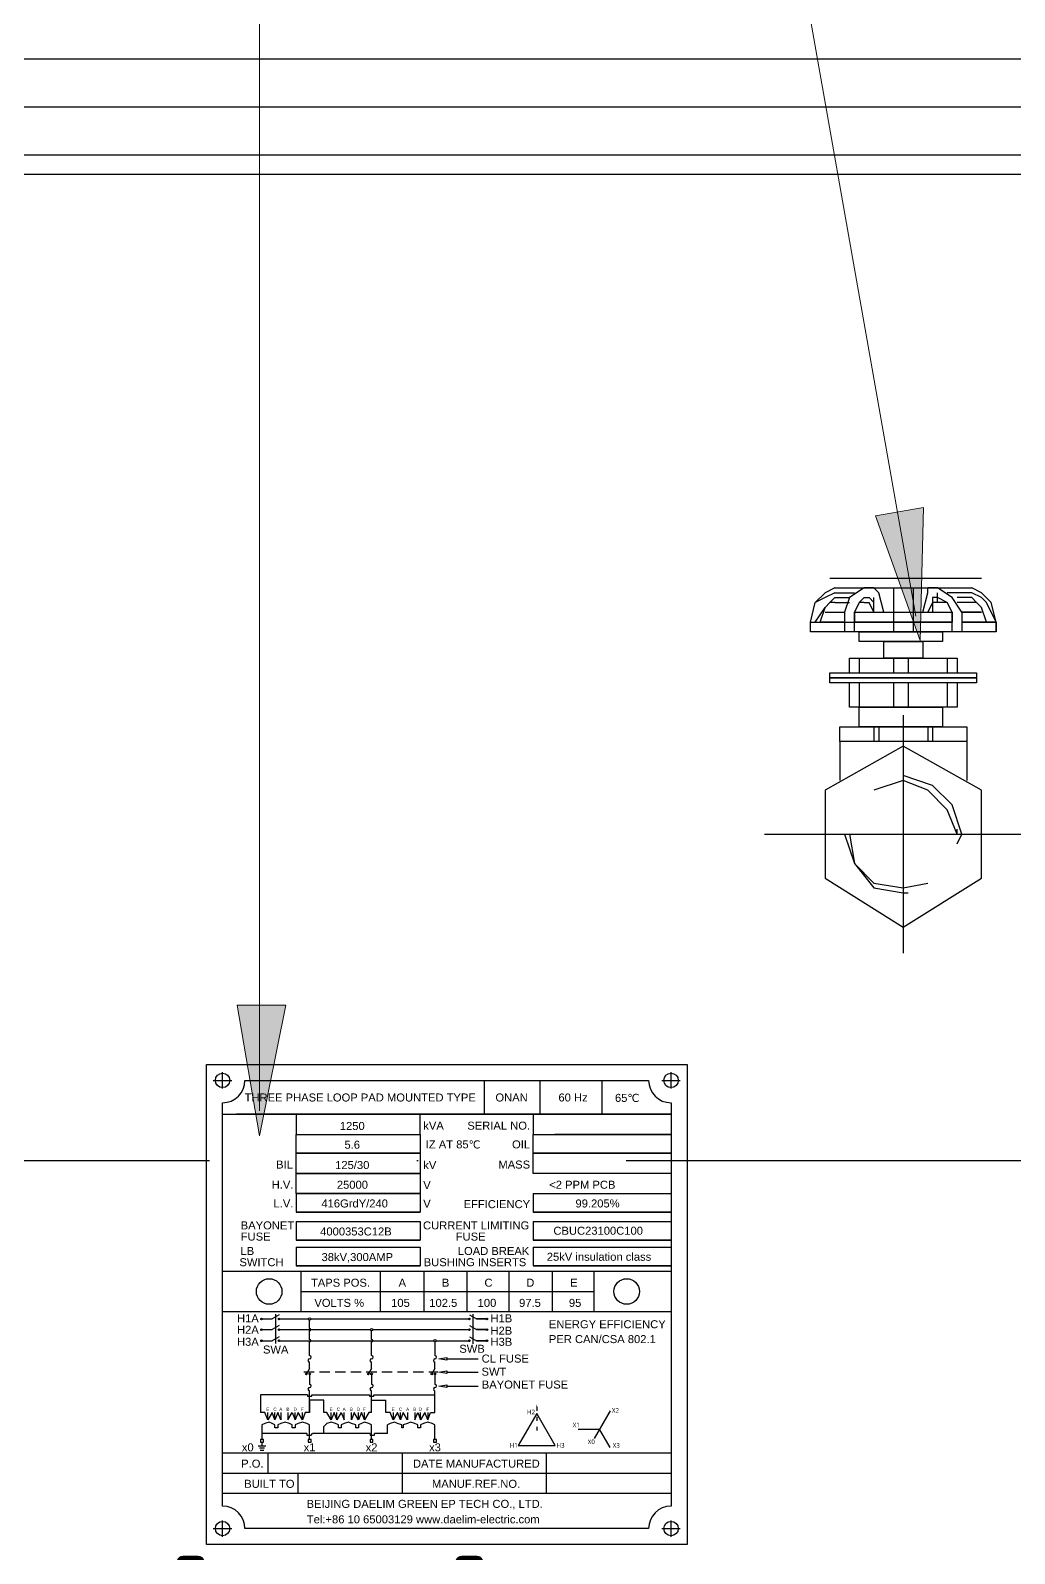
# Model space of a CAD drawing. Header units: millimetres. Extents: x 248233 to 259628, y -181361 to -174035.
# Drawn here: x 250926.1 to 251233.3, y -175705.4 to -175229.6 of the extents above; entities that cross this region are included whole.
import ezdxf
from ezdxf.enums import TextEntityAlignment as Align

# ---------------------------------------------------------------- set-up
doc = ezdxf.new("R2010")
doc.units = ezdxf.units.MM
doc.header["$LTSCALE"] = 13
for name, pattern in [('ACAD_ISO03W100', [1.18, 0.47, -0.71]), ('CENTER', [50.8, 31.75, -6.35, 6.35, -6.35]), ('CENTERX2', [101.6, 63.5, -12.7, 12.7, -12.7]), ('DASHDOT', [1, 0.5, -0.25, 0, -0.25]), ('DASHED', [0.75, 0.5, -0.25])]:
    doc.linetypes.add(name, pattern=pattern)
for name, color, linetype in [('1', 4, 'Continuous'), ('2', 3, 'Continuous'), ('3中心线层', 1, 'CENTER'), ('4虚线层', 6, 'DASHED'), ('粗实线', 4, 'Continuous')]:
    doc.layers.add(name, color=color, linetype=linetype)
for name, color, linetype, lineweight in [('2细实线', 3, 'Continuous', 20), ('标注、文本', 3, 'Continuous', 25), ('铁心', 3, 'Continuous', 0)]:
    doc.layers.add(name, color=color, linetype=linetype, lineweight=lineweight)
doc.styles.add('Arial_txtstyle_2.50_0_0', font='arial.ttf')
doc.styles.add('Note Text (ANSI)', font='arial.ttf')
doc.styles.get("Standard").update_dxf_attribs({"font": 'gbenor.shx', "bigfont": 'gbcbig.shx'})
doc.styles.add('宋体', font='', dxfattribs={"width": 0.6})
doc.styles.get('宋体').set_extended_font_data('微软雅黑')
doc.dimstyles.new('英寸 1-10', dxfattribs={"dimscale": 14, "dimtxt": 3.5, "dimasz": 2, "dimexe": 1.5, "dimexo": 0.5, "dimgap": 0.5, "dimtad": 1, "dimtoh": 1, "dimdec": 1, "dimdsep": 46, "dimtxsty": 'Standard', "dimcen": 2.5, "dimclrd": 3, "dimclre": 3, "dimclrt": 3, "dimadec": 0, "dimazin": 2, "dimtfac": 1, "dimtdec": 1, "dimtmove": 0, "dimatfit": 2, "dimfxl": 1, "dimarcsym": 0})

# ---------------------------------------------------------------- blocks, each defined once
blk = doc.blocks.new('A$C27D37FBA')
at = {"layer": '1', "color": 1, "linetype": 'CENTERX2', "lineweight": -3, "ltscale": 0.1}
for p, q in [((43.28, 74.34), (43.28, 0)), ((0, 37.17), (86.57, 37.17))]:
    blk.add_line(p, q, dxfattribs=at)
at = {"layer": '粗实线', "lineweight": 30}
for points in [[(21.92, 114.15), (18.86, 112.62), (15.81, 109.57)], [(21.92, 112.62), (18.86, 111.1), (15.81, 109.57)], [(21.92, 111.1), (20.39, 109.57), (18.86, 108.04)], [(21.92, 109.57), (20.39, 109.57), (18.86, 108.04)], [(34.13, 114.15), (31.07, 114.15), (26.5, 111.1), (24.97, 106.52)], [(31.07, 111.1), (29.55, 109.57), (28.02, 106.52)], [(31.07, 109.57), (29.55, 109.57), (28.02, 106.52)], [(34.13, 106.52), (34.13, 109.57), (32.6, 111.1)], [(34.13, 106.52), (32.6, 109.57)], [(37.18, 106.52), (35.65, 112.62), (34.13, 114.15)], [(34.13, 109.57), (34.13, 111.1)], [(49.39, 106.52), (50.92, 112.62), (50.92, 114.15)], [(53.97, 111.1), (52.44, 111.1), (52.44, 109.57), (52.44, 106.52)], [(53.97, 109.57), (52.44, 109.57)], [(61.6, 106.52), (58.55, 111.1), (53.97, 114.15)], [(58.55, 106.52), (57.02, 109.57), (53.97, 111.1)], [(58.55, 106.52), (57.02, 109.57), (53.97, 109.57)], [(70.76, 109.57), (67.71, 112.62), (64.65, 114.15)], [(69.23, 109.57), (67.71, 111.1), (64.65, 112.62)], [(67.71, 108.04), (66.18, 109.57), (64.65, 111.1)], [(67.71, 108.04), (66.18, 109.57), (64.65, 109.57)], [(28.02, 100.41), (28.02, 106.52), (28.02, 103.46)], [(58.55, 100.41), (58.55, 106.52), (58.55, 103.46)], [(72.28, 103.46), (72.28, 100.41), (14.28, 100.41), (14.28, 103.46)], [(61.6, 103.46), (72.28, 103.46), (72.28, 100.41), (14.28, 100.41), (14.28, 103.46), (24.97, 103.46)], [(28.02, 103.46), (58.55, 103.46)], [(26.5, 87.54), (26.5, 92.12), (60.07, 92.12), (60.07, 87.54)], [(60.07, 84.49), (60.07, 76.85), (26.5, 76.85), (26.5, 84.49)], [(60.07, 37.17), (57.02, 44.8), (50.92, 50.91), (43.28, 53.96), (34.13, 50.91)], [(60.07, 34.12), (61.6, 37.17), (58.55, 46.33), (52.44, 52.43), (43.28, 55.49)], [(60.07, 37.17), (60.07, 38.7)], [(24.97, 37.17), (28.02, 28.01), (34.13, 20.38), (43.28, 18.85), (44.81, 18.85)], [(26.5, 37.17), (28.02, 28.01), (34.13, 21.91), (43.28, 20.38), (50.92, 21.91)]]:
    blk.add_lwpolyline(points, dxfattribs=at)
for points in [[(55.5, 100.41), (55.5, 97.36), (29.55, 97.36), (29.55, 100.41)], [(49.39, 97.36), (49.39, 92.12), (37.18, 92.12), (37.18, 97.36)], [(66.18, 87.54), (66.18, 86.01), (20.39, 86.01), (20.39, 87.54)], [(66.18, 86.01), (66.18, 84.49), (20.39, 84.49), (20.39, 86.01)], [(55.5, 76.85), (55.5, 70.75), (29.55, 70.75), (29.55, 76.85)], [(63.13, 70.75), (63.13, 66.17), (23.44, 66.17), (23.44, 70.75)], [(18.86, 50.91), (18.86, 23.43), (43.28, 8.17), (67.71, 23.43), (67.71, 50.91), (43.28, 64.64)]]:
    blk.add_lwpolyline(points, close=True, dxfattribs=at)
for points in [[(20.39, 117.2), (20.39, 117.2), (67.71, 117.2), (67.71, 117.2)], [(14.28, 103.46), (14.28, 103.46), (15.81, 109.57), (15.81, 109.57)], [(14.28, 103.46), (14.28, 103.46), (15.81, 109.57), (15.81, 109.57)], [(21.92, 114.15), (21.92, 114.15), (64.65, 114.15), (64.65, 114.15)], [(21.92, 112.62), (21.92, 112.62), (28.02, 112.62), (28.02, 112.62)], [(21.92, 111.1), (21.92, 111.1), (26.5, 111.1), (26.5, 111.1)], [(21.92, 109.57), (21.92, 109.57), (26.5, 109.57), (26.5, 109.57)], [(31.07, 111.1), (31.07, 111.1), (32.6, 111.1), (32.6, 111.1)], [(31.07, 109.57), (31.07, 109.57), (32.6, 109.57), (32.6, 109.57)], [(40.23, 114.15), (40.23, 114.15), (40.23, 100.41), (40.23, 100.41)], [(46.34, 114.15), (46.34, 114.15), (46.34, 100.41), (46.34, 100.41)], [(53.97, 114.15), (53.97, 114.15), (50.92, 114.15), (50.92, 114.15)], [(50.92, 112.62), (50.92, 112.62), (50.92, 114.15), (50.92, 114.15)], [(52.44, 109.57), (52.44, 109.57), (50.92, 106.52), (50.92, 106.52)], [(53.97, 111.1), (53.97, 111.1), (53.97, 112.62), (53.97, 112.62)], [(53.97, 109.57), (53.97, 109.57), (53.97, 111.1), (53.97, 111.1)], [(64.65, 112.62), (64.65, 112.62), (57.02, 112.62), (57.02, 112.62)], [(64.65, 111.1), (64.65, 111.1), (60.07, 111.1), (60.07, 111.1)], [(64.65, 109.57), (64.65, 109.57), (60.07, 109.57), (60.07, 109.57)], [(72.28, 103.46), (72.28, 103.46), (69.23, 109.57), (69.23, 109.57)], [(72.28, 103.46), (72.28, 103.46), (70.76, 109.57), (70.76, 109.57)], [(15.81, 103.46), (15.81, 103.46), (18.86, 108.04), (18.86, 108.04)], [(17.34, 103.46), (17.34, 103.46), (18.86, 108.04), (18.86, 108.04)], [(18.86, 106.52), (18.86, 106.52), (24.97, 106.52), (24.97, 106.52)], [(24.97, 106.52), (24.97, 106.52), (24.97, 100.41), (24.97, 100.41)], [(28.02, 106.52), (28.02, 106.52), (58.55, 106.52), (58.55, 106.52)], [(61.6, 106.52), (61.6, 106.52), (67.71, 106.52), (67.71, 106.52)], [(67.71, 106.52), (67.71, 106.52), (61.6, 106.52), (61.6, 106.52)], [(61.6, 106.52), (61.6, 106.52), (61.6, 100.41), (61.6, 100.41)], [(69.23, 103.46), (69.23, 103.46), (67.71, 108.04), (67.71, 108.04)], [(69.23, 103.46), (69.23, 103.46), (67.71, 108.04), (67.71, 108.04)], [(24.97, 103.46), (24.97, 103.46), (17.34, 103.46), (17.34, 103.46)], [(24.97, 103.46), (24.97, 103.46), (28.02, 103.46), (28.02, 103.46)], [(58.55, 103.46), (58.55, 103.46), (28.02, 103.46), (28.02, 103.46)], [(72.28, 103.46), (72.28, 103.46), (61.6, 103.46), (61.6, 103.46)], [(61.6, 103.46), (61.6, 103.46), (69.23, 103.46), (69.23, 103.46)], [(72.28, 100.41), (72.28, 100.41), (72.28, 103.46), (72.28, 103.46)], [(29.55, 92.12), (29.55, 92.12), (29.55, 87.54), (29.55, 87.54)], [(40.23, 92.12), (40.23, 92.12), (40.23, 87.54), (40.23, 87.54)], [(44.81, 92.12), (44.81, 92.12), (44.81, 87.54), (44.81, 87.54)], [(57.02, 92.12), (57.02, 92.12), (57.02, 87.54), (57.02, 87.54)], [(29.55, 84.49), (29.55, 84.49), (29.55, 76.85), (29.55, 76.85)], [(40.23, 84.49), (40.23, 84.49), (40.23, 76.85), (40.23, 76.85)], [(44.81, 84.49), (44.81, 84.49), (44.81, 76.85), (44.81, 76.85)], [(57.02, 84.49), (57.02, 84.49), (57.02, 76.85), (57.02, 76.85)], [(34.13, 70.75), (34.13, 70.75), (34.13, 66.17), (34.13, 66.17)], [(35.65, 70.75), (35.65, 70.75), (35.65, 66.17), (35.65, 66.17)], [(50.92, 70.75), (50.92, 70.75), (50.92, 66.17), (50.92, 66.17)], [(52.44, 70.75), (52.44, 70.75), (52.44, 66.17), (52.44, 66.17)], [(23.44, 66.17), (23.44, 66.17), (23.44, 53.96), (23.44, 53.96)], [(63.13, 66.17), (63.13, 66.17), (63.13, 53.96), (63.13, 53.96)]]:
    blk.add_open_spline(points, degree=3, dxfattribs=at)
blk = doc.blocks.new('A$C4F2351B1')
at = {"layer": '2', "linetype": 'Continuous'}
for p, q in [((102, 122.25), (145, 122.25)), ((102, 115.95), (102, 122.25)), ((145, 115.95), (102, 115.95)), ((102, 109.65), (145, 109.65)), ((27.95, 100.9), (66.65, 100.9)), ((66.65, 100.9), (66.65, 95.05)), ((145, 103.8), (102, 103.8)), ((102, 103.8), (145, 103.8)), ((102, 100.9), (145, 100.9)), ((145, 100.9), (145, 95.05)), ((66.65, 95.05), (27.95, 95.05)), ((27.95, 95.05), (66.65, 95.05)), ((27.95, 92.9), (66.65, 92.9)), ((66.65, 92.9), (66.65, 87.05)), ((145, 95.05), (102, 95.05)), ((102, 95.05), (145, 95.05)), ((102, 92.9), (145, 92.9)), ((66.65, 87.05), (27.95, 87.05)), ((27.95, 87.05), (66.65, 87.05)), ((145, 87.05), (102, 87.05)), ((102, 87.05), (145, 87.05)), ((17.42, 70.48), (20.45, 70.48)), ((17.42, 67.13), (20.45, 67.13)), ((22.88, 70.48), (31.8, 70.48)), ((22.88, 67.13), (51.15, 67.13)), ((32.52, 70.48), (81.81, 70.48)), ((51.87, 67.13), (81.81, 67.13)), ((84.23, 70.48), (87.51, 70.48)), ((87.26, 70.48), (84.23, 70.48)), ((84.23, 67.13), (87.51, 67.13)), ((87.26, 67.13), (84.23, 67.13)), ((17.42, 63.66), (20.45, 63.66)), ((22.88, 63.66), (70.95, 63.66)), ((71.67, 63.66), (81.81, 63.66)), ((84.23, 63.66), (87.51, 63.66)), ((87.26, 63.66), (84.23, 63.66)), ((31.48, 46.77), (31.48, 46.32)), ((31.48, 46.32), (32.83, 46.32)), ((32.83, 46.32), (32.83, 46.77)), ((36.66, 41.26), (36.66, 45.06)), ((50.83, 46.77), (50.83, 46.32)), ((50.83, 46.32), (52.18, 46.32)), ((51.51, 45.06), (56.01, 45.06)), ((52.18, 46.32), (52.18, 46.77)), ((56.01, 41.26), (56.01, 45.06))]:
    blk.add_line(p, q, dxfattribs=at)
at = {"layer": '2'}
for p, q in [((102, 109.65), (102, 103.8)), ((27.95, 100.9), (27.95, 95.05)), ((102, 100.9), (102, 95.05)), ((27.95, 92.9), (27.95, 87.05)), ((102, 92.9), (102, 87.05)), ((22.63, 71.74), (20.45, 70.48)), ((82.06, 71.74), (84.23, 70.48)), ((22.63, 68.39), (20.45, 67.13)), ((82.06, 68.39), (84.23, 67.13)), ((22.63, 64.92), (20.45, 63.66)), ((82.06, 64.92), (84.23, 63.66)), ((32.16, 55.02), (31.28, 53.5)), ((32.16, 53.04), (32.16, 50.04)), ((51.51, 55.02), (50.63, 53.5)), ((51.51, 53.04), (51.51, 50.04)), ((71.31, 55.02), (70.43, 53.5)), ((71.31, 53.04), (71.31, 50.04)), ((31.48, 46.77), (16.86, 46.77)), ((32.83, 46.77), (50.83, 46.77)), ((52.18, 46.77), (71.31, 46.77))]:
    blk.add_line(p, q, dxfattribs=at)
at = {"layer": '2', "color": 3}
for p, q in [((74.98, 58.06), (84.75, 58.06)), ((74.98, 53.88), (84.75, 53.88)), ((74.98, 49.47), (84.75, 49.47))]:
    blk.add_line(p, q, dxfattribs=at)
at = {"layer": '2', "linetype": 'Continuous'}
for points in [[(86.65, 145), (86.65, 134.4)], [(104, 145), (104, 134.4)], [(123.35, 145), (123.35, 134.4)], [(5, 134.4), (145, 134.4), (9.3, 134.4)], [(27.95, 134.4), (27.95, 128.1), (66.65, 128.1), (66.65, 134.4)], [(102, 134.4), (102, 128.1), (145, 128.1)], [(66.65, 122.25), (27.95, 122.25), (27.95, 128.1), (66.65, 128.1), (66.65, 122.25)], [(145, 122.25), (102, 122.25), (102, 128.1), (145, 128.1)], [(108.75, 128.1), (145, 128.1)], [(145, 128.1), (108.75, 128.1)], [(27.95, 115.95), (27.95, 122.25), (66.65, 122.25), (66.65, 115.95), (27.95, 115.95)], [(27.95, 109.65), (27.95, 115.95), (66.65, 115.95), (66.65, 109.65), (27.95, 109.65), (27.95, 103.8)], [(27.95, 109.65), (66.65, 109.65), (66.65, 103.8), (27.95, 103.8)], [(27.95, 103.8), (66.65, 103.8)], [(5, 85.35), (145, 85.35)], [(29.55, 72.75), (29.55, 85.35)], [(54.3, 72.75), (54.3, 85.35)], [(67.8, 85.35), (67.8, 72.75)], [(81.3, 85.35), (81.3, 72.75)], [(94.35, 85.35), (94.35, 72.75)], [(107.85, 85.35), (107.85, 72.75)], [(120.9, 85.35), (120.9, 72.75)], [(29.55, 79.05), (120.9, 79.05)], [(5, 72.75), (145, 72.75)], [(32.16, 67.49), (32.16, 70.12)], [(32.16, 64.02), (32.16, 66.77)], [(51.51, 64.02), (51.51, 66.77)], [(32.16, 59.02), (32.16, 63.3)], [(51.51, 59.02), (51.51, 63.3)], [(71.31, 63.3), (71.31, 59.02)], [(32.16, 55.02), (32.16, 57.02)], [(51.51, 55.02), (51.51, 57.02)], [(71.31, 55.02), (71.31, 57.02)], [(32.16, 41.26), (32.16, 48.04)], [(51.51, 41.26), (51.51, 48.04)], [(71.31, 41.26), (71.31, 48.04)], [(16.86, 46.77), (16.86, 41.26)], [(32.16, 41.26), (32.16, 45.31), (32.16, 41.26)], [(36.66, 45.06), (32.16, 45.06)], [(21.36, 39.01), (20.46, 41.26), (19.11, 39.01), (18.21, 41.26), (16.86, 41.26)], [(21.36, 37.37), (20.46, 37.82), (19.56, 38.27), (18.21, 37.82), (17.31, 37.37)], [(19.11, 39.01), (19.11, 41.26)], [(23.16, 41.26), (23.16, 39.01), (22.26, 41.26), (21.36, 39.01), (21.36, 41.26)], [(26.76, 37.37), (25.86, 37.82), (24.51, 38.27), (23.16, 37.82), (22.26, 37.37)], [(25.41, 41.26), (25.41, 39.01), (26.76, 41.26), (27.66, 39.01), (27.66, 41.26)], [(28.56, 41.26), (27.66, 39.01)], [(32.16, 37.37), (31.26, 37.82), (29.91, 38.27), (28.56, 37.82), (27.66, 37.37)], [(29.91, 39.01), (28.56, 41.26)], [(32.16, 41.26), (30.81, 41.26), (29.91, 39.01), (29.91, 41.26)], [(38.91, 39.01), (37.56, 41.26), (36.66, 41.26)], [(41.16, 37.37), (40.26, 37.82), (38.91, 38.27), (37.56, 37.82), (36.66, 36.92)], [(42.06, 41.26), (40.71, 39.01), (39.81, 41.26), (38.91, 39.01), (38.91, 41.26)], [(40.71, 39.01), (40.71, 41.26)], [(42.06, 41.26), (42.96, 39.01)], [(46.56, 37.37), (45.21, 37.82), (44.31, 38.27), (42.96, 37.82), (42.06, 37.37)], [(42.96, 39.01), (42.96, 41.26)], [(51.51, 41.26), (50.61, 41.26), (49.26, 39.01), (48.36, 41.26), (47.46, 39.01), (46.11, 41.26), (45.21, 39.01), (45.21, 41.26)], [(47.46, 39.01), (47.46, 41.26)], [(51.51, 37.37), (50.61, 37.82), (49.26, 38.27), (48.36, 37.82), (47.46, 37.37)], [(49.26, 39.01), (49.26, 41.26)], [(58.26, 41.26), (58.26, 39.01), (57.36, 41.26), (56.01, 41.26)], [(60.96, 37.37), (59.61, 37.82), (58.71, 38.27), (57.36, 37.82), (56.46, 37.37)], [(62.76, 41.26), (62.76, 39.01), (61.41, 41.26), (60.51, 39.01), (59.61, 41.26), (58.26, 39.01)], [(60.51, 39.01), (60.51, 41.26)], [(65.91, 37.37), (65.01, 37.82), (63.66, 38.27), (62.76, 37.82), (61.41, 37.37)], [(65.01, 41.26), (65.01, 39.01), (65.91, 41.26), (66.81, 39.01), (66.81, 41.26)], [(68.16, 41.26), (66.81, 39.01)], [(71.31, 37.37), (70.41, 37.82), (69.06, 38.27), (67.71, 37.82), (66.81, 37.37)], [(69.06, 41.26), (69.06, 39.01), (68.16, 41.26)], [(69.06, 39.01), (69.96, 41.26), (71.31, 41.26)], [(17.31, 37.37), (17.31, 32.87)], [(31.26, 34.67), (17.31, 34.67)], [(21.36, 36.47), (21.36, 37.37)], [(22.26, 36.47), (21.36, 36.47)], [(22.26, 37.37), (22.26, 36.47)], [(26.76, 36.47), (26.76, 37.37)], [(27.66, 36.47), (26.76, 36.47)], [(27.66, 37.37), (27.66, 36.47)], [(31.26, 34.67), (31.26, 34.22), (32.16, 34.22), (32.61, 34.22), (33.06, 34.67)], [(32.16, 32.87), (32.16, 37.37)], [(51.06, 34.67), (33.06, 34.67)], [(36.66, 34.67), (36.66, 36.92)], [(41.16, 36.47), (41.16, 37.37)], [(42.06, 36.47), (41.16, 36.47)], [(42.06, 37.37), (42.06, 36.47)], [(46.56, 36.47), (46.56, 37.37)], [(47.46, 36.47), (46.56, 36.47)], [(47.46, 37.37), (47.46, 36.47)], [(51.06, 34.67), (51.06, 34.22), (51.51, 34.22), (52.41, 34.22), (52.41, 34.67)], [(51.51, 32.87), (51.51, 37.37)], [(51.51, 37.37), (51.51, 37.37)], [(56.46, 34.67), (52.41, 34.67)], [(56.46, 34.67), (56.46, 37.37)], [(60.96, 36.47), (60.96, 37.37)], [(61.41, 36.47), (60.96, 36.47)], [(61.41, 37.37), (61.41, 36.47)], [(65.91, 36.47), (65.91, 37.37)], [(66.81, 36.47), (65.91, 36.47)], [(66.81, 37.37), (66.81, 36.47)], [(71.31, 32.87), (71.31, 37.37)], [(71.31, 37.37), (71.31, 37.37)], [(5, 28.65), (145, 28.65)], [(17.76, 32.42), (17.76, 32.87), (17.31, 32.87), (16.86, 32.87), (16.86, 32.42), (16.86, 31.97), (17.31, 31.97), (17.76, 31.97), (17.76, 32.42)], [(19.2, 22.35), (19.2, 28.65)], [(32.61, 32.42), (32.61, 32.87), (32.16, 32.87), (31.71, 32.87), (31.71, 32.42), (31.71, 31.97), (32.16, 31.97), (32.61, 31.97), (32.61, 32.42)], [(51.96, 32.42), (51.96, 32.87), (51.51, 32.87), (51.06, 32.87), (51.06, 32.42), (51.06, 31.97), (51.51, 31.97), (51.96, 31.97), (51.96, 32.42)], [(61.05, 28.65), (61.05, 22.35)], [(71.76, 32.42), (71.76, 32.87), (71.31, 32.87), (70.86, 32.87), (70.86, 32.42), (70.86, 31.97), (71.31, 31.97), (71.76, 31.97), (71.76, 32.42)], [(106.05, 28.65), (106.05, 16.05)], [(5, 22.35), (145, 22.35)], [(28.65, 16.05), (28.65, 22.35)], [(61.05, 22.35), (61.05, 16.05)], [(5, 16.05), (145, 16.05)]]:
    blk.add_lwpolyline(points, dxfattribs=at)
at = {"layer": '2'}
for points in [[(103.09, 43.76, 0, 0.4, 0), (103.09, 42.96, 0.4, 0.4, 0)], [(103.09, 40.93, 0, 0.4, 0), (103.49, 40.23, 0.4, 0.4, 0)], [(126, 41.82, 0, 0.4, 0), (125.6, 41.12, 0.4, 0.4, 0)], [(116.01, 36.05, 0, 0.4, 0), (116.81, 36.05, 0.4, 0.4, 0)], [(97.32, 30.93, 0, 0.4, 0), (97.72, 31.63, 0.4, 0.4, 0)], [(108.86, 30.93, 0, 0.4, 0), (108.06, 30.93, 0.4, 0.4, 0)], [(126, 30.28, 0, 0.4, 0), (125.6, 30.97, 0.4, 0.4, 0)]]:
    blk.add_lwpolyline(points, format="xyseb", dxfattribs=at)
at = {"layer": '2', "linetype": 'ACAD_ISO03W100', "ltscale": 0.2}
blk.add_lwpolyline([(103.09, 42.96), (103.09, 34.26)], dxfattribs=at)
at = {"layer": '2'}
blk.add_lwpolyline([(103.09, 40.93), (97.32, 30.93), (108.86, 30.93)], close=True, dxfattribs=at)
for points in [[(126, 41.82), (121, 33.16)], [(116.01, 36.05), (122.67, 36.05)], [(126, 30.28), (122.67, 36.05)]]:
    blk.add_lwpolyline(points, dxfattribs=at)
for centre, radius in [((19.55, 79.05), 4), ((131.15, 79.05), 4), ((17.17, 70.48), 0.25), ((17.17, 67.13), 0.25), ((22.63, 70.48), 0.25), ((22.63, 67.13), 0.25), ((82.06, 70.48), 0.25), ((82.06, 67.13), 0.25), ((87.51, 70.48), 0.25), ((87.51, 67.13), 0.25), ((17.17, 63.66), 0.25), ((22.63, 63.66), 0.25), ((82.06, 63.66), 0.25), ((87.51, 63.66), 0.25), ((31.16, 53.29), 0.25), ((32.16, 53.29), 0.25), ((50.51, 53.29), 0.25), ((51.51, 53.29), 0.25), ((70.31, 53.29), 0.25), ((71.31, 53.29), 0.25)]:
    blk.add_circle(centre, radius, dxfattribs=at)
for centre, start, end in [((32.16, 57.52), 90, 270), ((32.16, 58.52), 270, 90), ((51.51, 57.52), 90, 270), ((51.51, 58.52), 270, 90), ((71.31, 57.52), 90, 270), ((71.31, 58.52), 270, 90), ((32.16, 48.54), 90, 270), ((32.16, 49.54), 270, 90), ((51.51, 48.54), 90, 270), ((51.51, 49.54), 270, 90), ((71.31, 48.54), 90, 270), ((71.31, 49.54), 270, 90)]:
    blk.add_arc(centre, 0.5, start, end, dxfattribs=at)
at = {"layer": '3中心线层'}
for p, q in [((5.01, 142.43), (5.01, 147.57)), ((145, 142.43), (145, 147.57)), ((2.11, 145), (7.89, 145)), ((2.45, 145), (7.55, 145)), ((142.1, 145), (147.87, 145)), ((142.44, 145), (147.54, 145)), ((2.1, 5), (7.87, 5)), ((2.44, 5), (7.54, 5)), ((5, 2.43), (5, 7.57)), ((142.1, 5), (147.87, 5)), ((142.44, 5), (147.54, 5)), ((145, 2.43), (145, 7.57))]:
    blk.add_line(p, q, dxfattribs=at)
at = {"layer": '4虚线层', "ltscale": 0.5}
blk.add_line((30.37, 53.97), (72.18, 53.97), dxfattribs=at)
at = {"layer": '标注、文本'}
for p, q in [((21.57, 72), (21.57, 62.77)), ((83.12, 72), (83.12, 62.74)), ((72.48, 58.06), (74.98, 58.47)), ((74.98, 57.64), (72.48, 58.06)), ((74.98, 58.47), (74.98, 57.64)), ((72.48, 53.88), (74.98, 54.3)), ((74.98, 53.47), (72.48, 53.88)), ((74.98, 54.3), (74.98, 53.47)), ((72.48, 49.47), (74.98, 49.88)), ((74.98, 49.05), (72.48, 49.47)), ((74.98, 49.88), (74.98, 49.05)), ((18.51, 30.78), (16.1, 30.78)), ((18.09, 30.09), (16.53, 30.09)), ((17.88, 29.42), (16.74, 29.42)), ((17.31, 31.97), (17.31, 30.78))]:
    blk.add_line(p, q, dxfattribs=at)
for centre in [(32.16, 70.48), (51.51, 67.13), (71.31, 63.66)]:
    blk.add_circle(centre, 0.362, dxfattribs=at)
for centre in [(32.16, 67.13), (32.16, 63.66), (51.51, 63.66)]:
    blk.add_arc(centre, 0.362, 270, 90, dxfattribs=at)
at = {"layer": '粗实线'}
blk.add_lwpolyline([(0, 150), (150, 150), (150, 0), (0, 0)], close=True, dxfattribs=at)
for points in [[(12, 145), (138, 145)], [(5, 12), (5, 138)], [(145, 138), (145, 12)], [(138, 5), (12, 5)]]:
    blk.add_lwpolyline(points, dxfattribs=at)
for centre in [(5, 145), (145, 145), (5, 5), (145, 5)]:
    blk.add_circle(centre, 2.25, dxfattribs=at)
for centre, start, end in [((5, 145), 270, 0), ((145, 145), 180, 270), ((5, 5), 0, 90), ((145, 5), 90, 180)]:
    blk.add_arc(centre, 7, start, end, dxfattribs=at)
at = {"layer": '2', "style": 'Note Text (ANSI)'}
for s, height, p in [('THREE PHASE LOOP PAD MOUNTED TYPE', 2.5, (47.97, 139.65)), ('ONAN', 2.5, (95.22, 139.65)), ('60 Hz', 2.5, (114.41, 139.65)), ('1250', 2.5, (45.48, 130.75)), ('5.6', 2.5, (45.48, 124.9)), ('125/30', 2.5, (45.48, 118.6)), ('kV', 2.5, (69.69, 118.6)), ('V', 2.5, (68.81, 112.3)), ('V', 2.5, (68.81, 106.45)), ('E', 1, (19.11, 42.26)), ('C', 1, (21.36, 42.26)), ('A', 1, (23.16, 42.26)), ('B', 1, (25.41, 42.26)), ('D', 1, (27.66, 42.26)), ('F', 1, (29.91, 42.26)), ('E', 1, (38.91, 42.26)), ('C', 1, (41.16, 42.26)), ('A', 1, (42.96, 42.26)), ('B', 1, (45.21, 42.26)), ('D', 1, (47.46, 42.26)), ('F', 1, (49.26, 42.26)), ('E', 1, (58.26, 42.26)), ('C', 1, (60.51, 42.26)), ('A', 1, (62.76, 42.26)), ('B', 1, (65.01, 42.26)), ('D', 1, (66.81, 42.26)), ('F', 1, (69.06, 42.26)), ('x0', 2.5, (12.86, 30.37)), ('x1', 2.5, (32.16, 30.37)), ('x2', 2.5, (51.51, 30.37)), ('x3', 2.5, (71.31, 30.37))]:
    blk.add_text(s, height=height, dxfattribs=at).set_placement(p, align=Align.MIDDLE)
at = {"layer": '2'}
for s, height, style, p in [('65℃', 2.5, 'Note Text (ANSI)', (127.49, 138.28)), ('H2', 1.439, '宋体', (100.03, 40.68)), ('X1', 1.439, '宋体', (114.3, 36.65)), ('X2', 1.439, '宋体', (126.54, 41.18)), ('H1', 1.439, '宋体', (94.63, 30.29)), ('H3', 1.439, '宋体', (109.24, 30.29)), ('X0', 1.439, '宋体', (118.99, 31.38)), ('X3', 1.439, '宋体', (126.79, 30.26)), ('BEIJING DAELIM GREEN EP TECH CO., LTD. ', 2.5, 'Note Text (ANSI)', (31.23, 11.46)), (' Tel:+86 10 65003129 www.daelim-electric.com', 2.5, 'Note Text (ANSI)', (30.33, 6.64))]:
    blk.add_text(s, height=height, dxfattribs=dict(at, style=style)).set_placement(p)
at = {"layer": '2', "style": 'Note Text (ANSI)'}
for s, p in [('kVA', (74.06, 129.6)), ('SERIAL NO.', (101, 129.6)), ('IZ AT 85℃', (85.51, 123.75)), ('OIL', (101, 123.75)), ('BIL', (26.95, 117.45)), ('MASS', (101, 117.45)), ('H.V.', (27.12, 111.15)), ('25000', (50.39, 111.15)), ('<2 PPM PCB', (127.64, 111.15)), ('L.V.', (27.12, 105.3)), ('416GrdY/240', (56.62, 105.3)), ('EFFICIENCY', (101, 105.08)), ('BAYONET', (27.36, 98.45)), ('  CURRENT LIMITING', (100.75, 98.45)), ('FUSE', (19.99, 94.95)), ('4000353C12B', (57.8, 96.55)), ('FUSE', (87.1, 94.95)), ('LB', (14.88, 90.45)), ('38kV,300AMP', (58.22, 88.55)), ('LOAD BREAK', (100.75, 90.45)), ('SWITCH', (24.03, 86.95)), ('BUSHING INSERTS', (99.81, 86.95)), ('TAPS POS.', (51.03, 80.55)), ('A', (62.28, 80.55)), ('B', (75.78, 80.55)), ('C', (89.28, 80.55)), ('D', (102.33, 80.55)), ('E', (115.83, 80.55)), ('VOLTS %%%', (49.18, 74.25)), ('105', (63.45, 74.25)), ('102.5', (78.27, 74.25)), ('100', (90.45, 74.25)), ('97.5', (104.35, 74.25)), ('95', (117, 74.25)), ('H1A', (16.3, 69.41)), ('H2A', (16.3, 65.85)), ('H3A', (16.3, 62.09)), ('SWA', (25.56, 59.67))]:
    blk.add_text(s, height=2.5, dxfattribs=at).set_placement(p, align=Align.RIGHT)
at = {"layer": '2', "linetype": 'Continuous'}
for s, style, p in [('99.205%%%', 'Arial_txtstyle_2.50_0_0', (128.95, 105.3)), ('CBUC23100C100', 'Arial_txtstyle_2.50_0_0', (136.23, 96.78)), ('25kV insulation class', 'Arial_txtstyle_2.50_0_0', (138.82, 88.65)), ('H1B', 'Note Text (ANSI)', (95.42, 69.41)), ('H2B', 'Note Text (ANSI)', (95.42, 65.56)), ('SWB', 'Note Text (ANSI)', (86.86, 59.91)), ('H3B', 'Note Text (ANSI)', (95.42, 62.09)), ('CL FUSE', 'Note Text (ANSI)', (100.63, 56.85)), ('SWT', 'Note Text (ANSI)', (93.6, 52.76)), ('BAYONET FUSE', 'Note Text (ANSI)', (112.89, 48.73)), ('P.O.', 'Note Text (ANSI)', (17.8, 24.03)), ('DATE MANUFACTURED', 'Arial_txtstyle_2.50_0_0', (104.01, 24.03)), ('BUILT TO', 'Arial_txtstyle_2.50_0_0', (27.47, 17.73)), ('MANUF.REF.NO.', 'Note Text (ANSI)', (97.91, 17.73))]:
    blk.add_text(s, height=2.5, dxfattribs=dict(at, style=style)).set_placement(p, align=Align.RIGHT)
at = {"layer": '2', "linetype": 'Continuous', "style": 'Note Text (ANSI)'}
for s, p in [('ENERGY EFFICIENCY ', (106.86, 67.57)), ('PER CAN/CSA 802.1', (106.86, 62.93))]:
    blk.add_text(s, height=2.5, dxfattribs=at).set_placement(p)
blk = doc.blocks.new('*D69')
at = {"layer": '2细实线', "color": 3, "linetype": 'ByBlock', "lineweight": -2, "transparency": 16777216}
for p, q in [((250886.04, -175988.66), (250886.04, -175749.47)), ((251086.04, -175951.98), (251086.04, -175749.47)), ((250914.04, -175770.47), (251058.04, -175770.47))]:
    blk.add_line(p, q, dxfattribs=at)
at = {"layer": '2细实线', "color": 3, "linetype": 'ByBlock', "transparency": 16777216}
for points in [[(250914.04, -175765.8), (250914.04, -175775.13), (250886.04, -175770.47)], [(251058.04, -175765.8), (251058.04, -175775.13), (251086.04, -175770.47)]]:
    blk.add_solid(points, dxfattribs=at)
at = {"layer": 'Defpoints', "color": 0, "linetype": 'ByBlock', "transparency": 16777216}
for p in [(251086.04, -175770.47), (251086.04, -175958.98), (250886.04, -175995.66)]:
    blk.add_point(p, dxfattribs=at)
at = {"layer": '2细实线', "color": 3, "linetype": 'ByBlock', "transparency": 16777216, "insert": (250963.42, -175737.94), "char_height": 49, "attachment_point": 5}
blk.add_mtext('200 [7.9]', dxfattribs=at)

msp = doc.modelspace()

# ---------------------------------------------------------------- hatches: boundary and pattern name
at = {"layer": '铁心'}
for points in [[(251204.888, -175378.627), (251189.879, -175381.273), (251203.807, -175420.196)], [(251189.879, -175381.273), (251203.807, -175420.196), (251204.888, -175378.627)], [(251005.802, -175534.124), (250990.562, -175534.124), (250997.519, -175574.875)], [(250990.562, -175534.124), (250997.519, -175574.875), (251005.802, -175534.124)]]:
    msp.add_hatch(color=256, dxfattribs=at).paths.add_polyline_path(points)

# ---------------------------------------------------------------- linework, layer by layer
at = {"layer": '2', "linetype": 'DASHDOT', "ltscale": 20}
msp.add_line((249811.536, -175582.562), (254634.068, -175582.562), dxfattribs=at)
at = {"layer": '粗实线', "lineweight": 30}
for p, q in [((251701.035, -175238.564), (249971.035, -175238.564)), ((251701.035, -175253.564), (249971.035, -175253.564)), ((251701.035, -175268.564), (249971.035, -175268.564)), ((251695.035, -175274.564), (249977.035, -175274.564))]:
    msp.add_line(p, q, dxfattribs=at)
at = {"layer": '铁心'}
for points in [[(250997.519, -175567.124), (250997.519, -174944.753)], [(251202.461, -175412.564), (251155.757, -175147.69)]]:
    msp.add_lwpolyline(points, dxfattribs=at)
for points in [[(251204.888, -175378.627), (251203.807, -175420.196), (251189.879, -175381.273)], [(251005.802, -175534.124), (250997.519, -175574.875), (250990.562, -175534.124)]]:
    msp.add_lwpolyline(points, close=True, dxfattribs=at)

# ---------------------------------------------------------------- block references
at = {"layer": '标注、文本'}
for name, p in [('A$C27D37FBA', (251155.248, -175517.851)), ('A$C4F2351B1', (250981.035, -175702.564))]:
    msp.add_blockref(name, p, dxfattribs=at)

# ---------------------------------------------------------------- dimensions: what is measured, and where the dimension line sits
at = {"layer": '2细实线', "linetype": 'ByBlock'}
dim = msp.add_linear_dim(base=(251086.035, -175770.466), p1=(250886.035, -175995.663), p2=(251086.035, -175958.977), dimstyle='英寸 1-10', dxfattribs=at)
dim.commit()
dim.dimension.update_dxf_attribs({"geometry": '*D69', "text_midpoint": (250963.422, -175770.466), "dimtype": 160})

doc.saveas('drawing.dxf')
